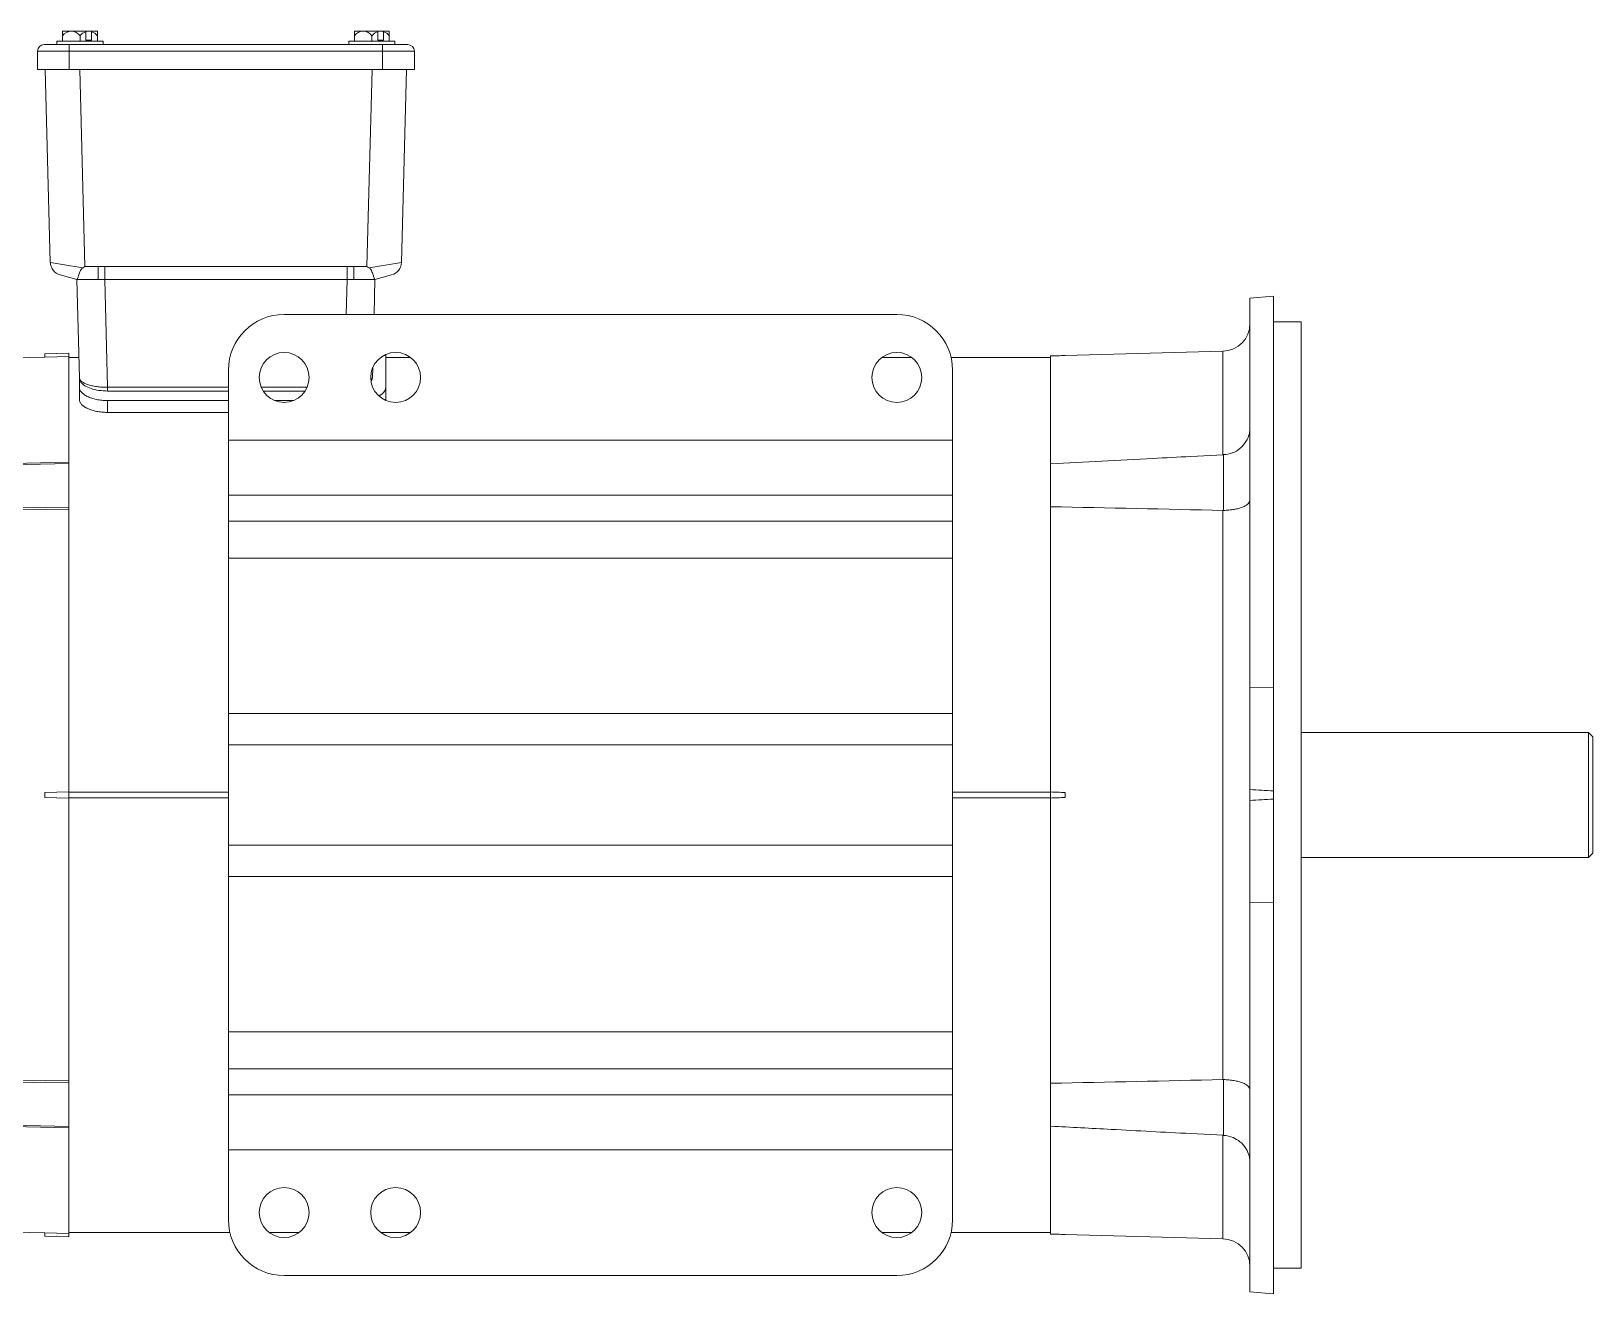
# Paper-space layout '_Bottom' of a CAD drawing. Header units: inches. Extents: x -11.8 to 9.3, y -4.5 to 6.9.
# Drawn here: x -4.74 to 9.27, y -4.48 to 6.86 of the extents above; entities that cross this region are included whole.
import ezdxf

# ---------------------------------------------------------------- set-up
doc = ezdxf.new("R2010")
doc.units = ezdxf.units.IN
doc.header["$MEASUREMENT"] = 0

psp = doc.layouts.new('_Bottom')

# ---------------------------------------------------------------- linework, layer by layer
at = {"color": 7, "linetype": 'Continuous', "lineweight": 15}
for p, q in [((-4.628, 6.739), (-1.365, 6.739)), ((-4.099, 6.77), (-4.514, 6.77)), ((-4.514, 6.77), (-4.514, 6.739)), ((-4.463, 6.859), (-4.463, 6.77)), ((-4.151, 6.859), (-4.463, 6.859)), ((-4.403, 6.739), (-4.403, 6.515)), ((-4.306, 6.818), (-4.306, 6.77)), ((-4.254, 6.855), (-4.254, 6.779)), ((-4.254, 6.779), (-4.203, 6.779)), ((-4.203, 6.779), (-4.203, 6.855)), ((-4.151, 6.859), (-4.151, 6.77)), ((-4.099, 6.739), (-4.099, 6.77)), ((-1.893, 6.77), (-1.893, 6.739)), ((-1.48, 6.77), (-1.893, 6.77)), ((-1.843, 6.859), (-1.843, 6.77)), ((-1.53, 6.859), (-1.843, 6.859)), ((-1.687, 6.818), (-1.687, 6.77)), ((-1.634, 6.855), (-1.634, 6.779)), ((-1.634, 6.779), (-1.583, 6.779)), ((-1.591, 6.515), (-1.591, 6.739)), ((-1.583, 6.779), (-1.583, 6.855)), ((-1.53, 6.859), (-1.53, 6.77)), ((-1.48, 6.739), (-1.48, 6.77)), ((-4.689, 6.515), (-4.689, 6.679)), ((-1.304, 6.679), (-4.689, 6.679)), ((-1.304, 6.679), (-1.304, 6.515)), ((-1.304, 6.515), (-4.689, 6.515)), ((-4.573, 4.783), (-4.618, 6.515)), ((-4.308, 6.515), (-4.262, 4.747)), ((-1.731, 4.747), (-1.685, 6.515)), ((-1.375, 6.515), (-1.42, 4.783)), ((-4.334, 4.63), (-4.484, 4.67)), ((-4.334, 4.63), (-1.659, 4.63)), ((-4.311, 3.745), (-4.334, 4.63)), ((-4.262, 4.747), (-4.145, 4.747)), ((-4.145, 4.63), (-4.145, 4.747)), ((-4.084, 4.747), (-1.909, 4.747)), ((-4.084, 4.63), (-4.084, 4.747)), ((-4.084, 4.63), (-4.059, 3.661)), ((-1.909, 4.63), (-1.909, 4.747)), ((-1.848, 4.747), (-1.731, 4.747)), ((-1.848, 4.63), (-1.848, 4.747)), ((-1.659, 4.63), (-1.667, 4.315)), ((-1.509, 4.67), (-1.659, 4.63)), ((6.406, 4.479), (6.196, 4.461)), ((6.196, 4.461), (6.196, -4.461)), ((6.406, -4.479), (6.406, 4.479)), ((-2.474, 4.315), (3.026, 4.315)), ((6.656, 4.249), (6.406, 4.249)), ((6.656, -4.249), (6.656, 4.249)), ((-4.622, 3.933), (-5.27, 3.916)), ((-4.622, 3.963), (-4.407, 3.969)), ((-4.622, 3.963), (-4.622, 3.933)), ((-4.407, 3.939), (-4.622, 3.933)), ((-4.407, 3.969), (-4.407, 2.989)), ((-4.316, 3.928), (-4.407, 3.928)), ((-1.561, 3.956), (-1.561, 3.549)), ((-1.338, 3.928), (-1.561, 3.928)), ((3.162, 3.928), (2.891, 3.928)), ((4.407, 3.928), (3.514, 3.928)), ((4.407, 3.943), (4.407, -3.943)), ((5.953, 3.984), (4.537, 3.947)), ((4.537, 3.947), (4.537, 3.946)), ((-2.974, 3.815), (-2.974, -3.815)), ((-1.679, 3.838), (-1.682, 3.745)), ((3.526, 3.815), (3.526, -3.815)), ((-4.311, 3.757), (-4.311, 3.549)), ((-4.31, 3.744), (-4.309, 3.731)), ((-4.059, 3.627), (-4.059, 3.661)), ((-1.685, 3.731), (-1.691, 3.719)), ((-1.684, 3.731), (-1.683, 3.745)), ((-4.061, 3.542), (-4.061, 3.436)), ((-2.974, 3.542), (-4.061, 3.542)), ((-2.974, 3.627), (-4.059, 3.627)), ((-2.286, 3.627), (-2.661, 3.627)), ((-2.392, 3.542), (-2.555, 3.542)), ((-4.061, 3.436), (-2.974, 3.436)), ((-2.974, 3.185), (3.526, 3.185)), ((-5.27, 2.969), (-4.407, 2.989)), ((-4.407, 2.977), (-5.27, 2.957)), ((-4.407, 2.586), (-4.407, 2.977)), ((5.96, 3.056), (5.664, 3.04)), ((-2.974, 2.692), (3.526, 2.692)), ((-5.27, 2.575), (-4.407, 2.586)), ((-4.407, 2.566), (-5.27, 2.555)), ((-4.407, 2.566), (-4.407, -2.566)), ((5.953, -2.556), (5.953, 2.556)), ((-2.974, 2.459), (3.526, 2.459)), ((-2.974, 2.127), (3.526, 2.127)), ((6.406, 0.964), (6.196, 0.962)), ((-2.974, 0.731), (3.526, 0.731)), ((9.234, 0.562), (6.656, 0.562)), ((9.274, 0.522), (9.234, 0.562)), ((9.234, -0.562), (9.234, 0.562)), ((-2.974, 0.45), (3.526, 0.45)), ((9.274, 0.522), (9.274, -0.522)), ((-4.622, 0.023), (-4.407, 0.029)), ((-4.622, 0.023), (-4.622, -0.023)), ((-4.407, 0.025), (-2.974, 0.025)), ((3.526, 0.025), (4.407, 0.025)), ((4.537, -0.023), (4.537, 0.023)), ((-4.622, -0.023), (-4.407, -0.029)), ((-4.407, -0.025), (-2.974, -0.025)), ((3.526, -0.025), (4.407, -0.025)), ((-2.974, -0.45), (3.526, -0.45)), ((9.234, -0.562), (9.274, -0.522)), ((6.656, -0.562), (9.234, -0.562)), ((-2.974, -0.731), (3.526, -0.731)), ((6.196, -0.962), (6.406, -0.964)), ((-2.974, -2.127), (3.526, -2.127)), ((-2.974, -2.459), (3.526, -2.459)), ((-5.27, -2.555), (-4.407, -2.566)), ((-4.407, -2.586), (-5.27, -2.575)), ((-4.407, -2.977), (-4.407, -2.586)), ((-2.974, -2.692), (3.526, -2.692)), ((-5.27, -2.957), (-4.407, -2.977)), ((-4.407, -2.989), (-5.27, -2.969)), ((-4.407, -2.989), (-4.407, -3.969)), ((5.661, -3.04), (5.96, -3.056)), ((-2.974, -3.185), (3.526, -3.185)), ((-5.27, -3.916), (-4.622, -3.933)), ((-4.622, -3.933), (-4.407, -3.939)), ((-4.622, -3.933), (-4.622, -3.963)), ((-4.622, -3.963), (-4.407, -3.969)), ((-4.407, -3.928), (-2.961, -3.928)), ((-2.609, -3.928), (-2.338, -3.928)), ((-1.609, -3.928), (-1.338, -3.928)), ((2.891, -3.928), (3.162, -3.928)), ((3.514, -3.928), (4.407, -3.928)), ((4.537, -3.946), (4.537, -3.947)), ((4.537, -3.947), (5.953, -3.984)), ((-2.474, -4.315), (3.026, -4.315)), ((6.406, -4.249), (6.656, -4.249)), ((6.196, -4.461), (6.406, -4.479))]:
    psp.add_line(p, q, dxfattribs=at)
at = {"color": 8, "linetype": 'Continuous', "lineweight": 15}
for p, q in [((-1.917, 4.315), (-1.909, 4.63)), ((5.953, 3.056), (5.953, 3.984)), ((-4.059, 3.661), (-2.974, 3.661)), ((-2.679, 3.661), (-2.268, 3.661)), ((-1.692, 3.724), (-1.682, 3.745)), ((5.96, 2.556), (5.96, 3.056)), ((5.96, -3.056), (5.96, -2.556)), ((5.953, -3.984), (5.953, -3.056))]:
    psp.add_line(p, q, dxfattribs=at)
at = {"color": 7, "linetype": 'Continuous', "lineweight": 15}
for centre in [(-2.474, 3.75), (-1.473, 3.75), (3.026, 3.75), (-2.474, -3.75), (-1.473, -3.75), (3.026, -3.75)]:
    psp.add_circle(centre, 0.224, dxfattribs=at)
for centre, radius, start, end in [((-4.628, 6.679), 0.06, 90, 180), ((-4.383, 6.76), 0.0987, 91.0785, 144.0358), ((-4.386, 6.76), 0.0987, 35.9642, 88.9215), ((-4.224, 6.756), 0.103, 107.2896, 143.3997), ((-4.479, 6.771), 0.239, 20.4225, 21.3987), ((-4.427, 6.771), 0.239, 20.4225, 21.3987), ((-4.233, 6.756), 0.103, 36.6003, 72.7104), ((-1.763, 6.76), 0.0987, 91.0785, 144.0358), ((-1.766, 6.76), 0.0987, 35.9642, 88.9215), ((-1.604, 6.756), 0.103, 107.2896, 143.3997), ((-1.859, 6.771), 0.239, 20.4225, 21.3987), ((-1.807, 6.771), 0.239, 20.4225, 21.3987), ((-1.613, 6.756), 0.103, 36.6003, 72.7104), ((-1.365, 6.679), 0.06, 0, 90), ((-3.22, 12.057), 7.399, 259.468, 261.7562), ((-4.453, 4.786), 0.12, 181.5, 255), ((-2.773, 12.057), 7.399, 278.2438, 280.532), ((-1.54, 4.786), 0.12, 285, 358.5), ((-2.474, 3.815), 0.5, 90, 180), ((3.026, 3.815), 0.5, 0, 90), ((5.946, 4.234), 0.25, 271.5, 0), ((5.946, 3.306), 0.25, 273, 291.4832), ((5.946, -3.306), 0.25, 66.7547, 87), ((-2.474, -3.815), 0.5, 180, 270), ((3.026, -3.815), 0.5, 270, 0), ((5.946, -4.234), 0.25, 0, 88.5)]:
    psp.add_arc(centre, radius, start, end, dxfattribs=at)
for points, knots in [([(-4.334, 4.63), (-4.333, 4.63), (-4.332, 4.631), (-4.33, 4.634), (-4.329, 4.636), (-4.327, 4.641), (-4.326, 4.645), (-4.323, 4.653), (-4.322, 4.658), (-4.318, 4.668), (-4.316, 4.674), (-4.312, 4.686), (-4.31, 4.692), (-4.304, 4.705), (-4.301, 4.712), (-4.295, 4.721), (-4.293, 4.724), (-4.288, 4.73), (-4.285, 4.733), (-4.281, 4.735)], [0, 0, 0, 0, 0.125, 0.125, 0.25, 0.25, 0.375, 0.375, 0.5, 0.5, 0.625, 0.625, 0.75, 0.75, 0.875, 0.875, 0.9375, 0.9375, 1, 1, 1, 1]), ([(-1.909, 4.747), (-1.901, 4.747), (-1.893, 4.747), (-1.886, 4.747), (-1.873, 4.747), (-1.861, 4.747), (-1.848, 4.747)], [0, 0, 0, 0, 0.000583438, 0.000583438, 0.000583438, 0.001530285, 0.001530285, 0.001530285, 0.001530285]), ([(-1.712, 4.735), (-1.708, 4.733), (-1.705, 4.73), (-1.7, 4.724), (-1.698, 4.721), (-1.692, 4.712), (-1.689, 4.705), (-1.683, 4.692), (-1.681, 4.686), (-1.677, 4.674), (-1.675, 4.668), (-1.671, 4.658), (-1.67, 4.653), (-1.667, 4.645), (-1.666, 4.641), (-1.664, 4.636), (-1.663, 4.634), (-1.661, 4.631), (-1.66, 4.63), (-1.659, 4.63)], [0, 0, 0, 0, 0.0625, 0.0625, 0.125, 0.125, 0.25, 0.25, 0.375, 0.375, 0.5, 0.5, 0.625, 0.625, 0.75, 0.75, 0.875, 0.875, 1, 1, 1, 1]), ([(-4.311, 3.745), (-4.311, 3.74), (-4.309, 3.734), (-4.305, 3.727), (-4.303, 3.724), (-4.298, 3.719), (-4.295, 3.716), (-4.286, 3.709), (-4.278, 3.704), (-4.265, 3.697), (-4.26, 3.695), (-4.25, 3.691), (-4.244, 3.689), (-4.227, 3.683), (-4.214, 3.679), (-4.194, 3.674), (-4.187, 3.673), (-4.172, 3.67), (-4.165, 3.668), (-4.142, 3.665), (-4.126, 3.663), (-4.093, 3.661), (-4.076, 3.661), (-4.059, 3.661)], [0, 0, 0, 0, 0.125, 0.125, 0.1875, 0.1875, 0.25, 0.25, 0.375, 0.375, 0.4375, 0.4375, 0.5, 0.5, 0.625, 0.625, 0.6875, 0.6875, 0.75, 0.75, 0.875, 0.875, 1, 1, 1, 1]), ([(-4.061, 3.542), (-4.078, 3.542), (-4.095, 3.542), (-4.127, 3.546), (-4.143, 3.548), (-4.173, 3.554), (-4.188, 3.558), (-4.208, 3.565), (-4.215, 3.567), (-4.228, 3.573), (-4.234, 3.575), (-4.245, 3.581), (-4.25, 3.584), (-4.261, 3.59), (-4.266, 3.593), (-4.279, 3.603), (-4.287, 3.609), (-4.299, 3.623), (-4.304, 3.63), (-4.31, 3.645), (-4.311, 3.652), (-4.311, 3.659)], [0, 0, 0, 0, 0.125, 0.125, 0.25, 0.25, 0.375, 0.375, 0.4375, 0.4375, 0.5, 0.5, 0.5625, 0.5625, 0.625, 0.625, 0.75, 0.75, 0.875, 0.875, 1, 1, 1, 1]), ([(-4.059, 3.627), (-4.085, 3.628), (-4.138, 3.631), (-4.21, 3.649), (-4.267, 3.675), (-4.302, 3.704), (-4.306, 3.723), (-4.308, 3.731)], [0, 0, 0, 0, 0.204903, 0.410367, 0.625297, 0.853557, 1, 1, 1, 1]), ([(-1.561, 3.659), (-1.564, 3.648), (-1.569, 3.625), (-1.593, 3.598), (-1.618, 3.587), (-1.622, 3.586)], [0, 0, 0, 0, 0.426468, 0.924648, 1, 1, 1, 1]), ([(-4.311, 3.549), (-4.311, 3.542), (-4.31, 3.535), (-4.303, 3.521), (-4.299, 3.514), (-4.286, 3.5), (-4.278, 3.494), (-4.265, 3.485), (-4.26, 3.482), (-4.249, 3.476), (-4.244, 3.473), (-4.226, 3.465), (-4.214, 3.46), (-4.186, 3.451), (-4.172, 3.448), (-4.142, 3.442), (-4.126, 3.44), (-4.094, 3.436), (-4.078, 3.436), (-4.061, 3.436)], [0, 0, 0, 0, 0.125, 0.125, 0.25, 0.25, 0.375, 0.375, 0.4375, 0.4375, 0.5, 0.5, 0.625, 0.625, 0.75, 0.75, 0.875, 0.875, 1, 1, 1, 1]), ([(6.038, 3.073), (6.038, 3.073), (6.064, 3.079), (6.11, 3.113), (6.165, 3.172), (6.191, 3.238), (6.196, 3.282), (6.196, 3.299), (6.196, 3.3), (6.196, 3.3)], [0, 0, 0, 0, 0.001014, 0.263824, 0.535676, 0.822277, 0.984095, 0.997193, 1, 1, 1, 1]), ([(5.664, 3.04), (5.551, 3.034), (5.132, 3.013), (4.712, 2.99), (4.407, 2.974)], [0, 0, 0, 0, 0.270553, 1, 1, 1, 1]), ([(5.96, 2.556), (5.976, 2.556), (5.992, 2.557), (6.015, 2.559), (6.023, 2.56), (6.038, 2.562), (6.046, 2.563), (6.067, 2.567), (6.081, 2.57), (6.1, 2.575), (6.107, 2.577), (6.118, 2.581), (6.124, 2.583), (6.14, 2.589), (6.15, 2.594), (6.166, 2.604), (6.173, 2.61), (6.185, 2.621), (6.189, 2.627), (6.194, 2.636), (6.195, 2.639), (6.196, 2.644), (6.196, 2.645), (6.196, 2.648), (6.196, 2.65), (6.196, 2.652)], [0, 0, 0, 0, 0.125, 0.125, 0.1875, 0.1875, 0.25, 0.25, 0.375, 0.375, 0.4375, 0.4375, 0.5, 0.5, 0.625, 0.625, 0.75, 0.75, 0.875, 0.875, 0.9375, 0.9375, 0.96875, 0.96875, 1, 1, 1, 1]), ([(5.96, -2.556), (5.976, -2.556), (5.992, -2.557), (6.015, -2.559), (6.023, -2.56), (6.038, -2.562), (6.046, -2.563), (6.067, -2.567), (6.081, -2.57), (6.1, -2.575), (6.107, -2.577), (6.118, -2.581), (6.124, -2.583), (6.14, -2.589), (6.15, -2.594), (6.166, -2.604), (6.173, -2.61), (6.185, -2.621), (6.189, -2.627), (6.194, -2.636), (6.195, -2.639), (6.196, -2.644), (6.196, -2.645), (6.196, -2.648), (6.196, -2.65), (6.196, -2.652)], [0, 0, 0, 0, 0.125, 0.125, 0.1875, 0.1875, 0.25, 0.25, 0.375, 0.375, 0.4375, 0.4375, 0.5, 0.5, 0.625, 0.625, 0.75, 0.75, 0.875, 0.875, 0.9375, 0.9375, 0.96875, 0.96875, 1, 1, 1, 1]), ([(4.407, -2.974), (4.588, -2.983), (5.006, -3.006), (5.424, -3.028), (5.661, -3.04)], [0, 0, 0, 0, 0.433317, 1, 1, 1, 1]), ([(6.196, -3.3), (6.196, -3.3), (6.196, -3.299), (6.196, -3.282), (6.191, -3.238), (6.164, -3.173), (6.113, -3.112), (6.066, -3.088), (6.045, -3.077)], [0, 0, 0, 0, 0.0028822, 0.0163297, 0.1824678, 0.4767197, 0.7558299, 1, 1, 1, 1])]:
    psp.add_open_spline(points, degree=3, knots=knots, dxfattribs=at)
for points in [[(-4.334, 4.63), (-4.334, 4.63), (-4.334, 4.63), (-4.334, 4.63)], [(-4.281, 4.735), (-4.275, 4.739), (-4.268, 4.743), (-4.262, 4.747)], [(-4.145, 4.747), (-4.125, 4.747), (-4.105, 4.747), (-4.084, 4.747)], [(-1.712, 4.735), (-1.718, 4.739), (-1.725, 4.743), (-1.731, 4.747)], [(-1.659, 4.63), (-1.659, 4.63), (-1.659, 4.63), (-1.659, 4.63)], [(4.407, 3.943), (4.45, 3.944), (4.493, 3.945), (4.537, 3.946)], [(-4.407, 2.989), (-4.407, 2.984), (-4.407, 2.98), (-4.407, 2.977)], [(-4.407, 2.586), (-4.407, 2.579), (-4.407, 2.572), (-4.407, 2.566)], [(4.407, 2.589), (4.922, 2.578), (5.438, 2.567), (5.953, 2.556)], [(5.953, 2.556), (5.955, 2.556), (5.957, 2.556), (5.96, 2.556)], [(4.537, 0.023), (4.493, 0.024), (4.45, 0.025), (4.407, 0.027)], [(6.196, 0.049), (6.267, 0.045), (6.337, 0.041), (6.406, 0.036)], [(4.407, -0.027), (4.45, -0.025), (4.493, -0.024), (4.537, -0.023)], [(6.406, -0.036), (6.337, -0.041), (6.267, -0.045), (6.196, -0.049)], [(-4.407, -2.566), (-4.407, -2.572), (-4.407, -2.579), (-4.407, -2.586)], [(5.953, -2.556), (5.438, -2.567), (4.922, -2.578), (4.407, -2.589)], [(5.96, -2.556), (5.957, -2.556), (5.955, -2.556), (5.953, -2.556)], [(-4.407, -2.977), (-4.407, -2.98), (-4.407, -2.984), (-4.407, -2.989)], [(4.537, -3.946), (4.493, -3.945), (4.45, -3.944), (4.407, -3.943)]]:
    psp.add_open_spline(points, degree=3, dxfattribs=at)

doc.saveas('drawing.dxf')
